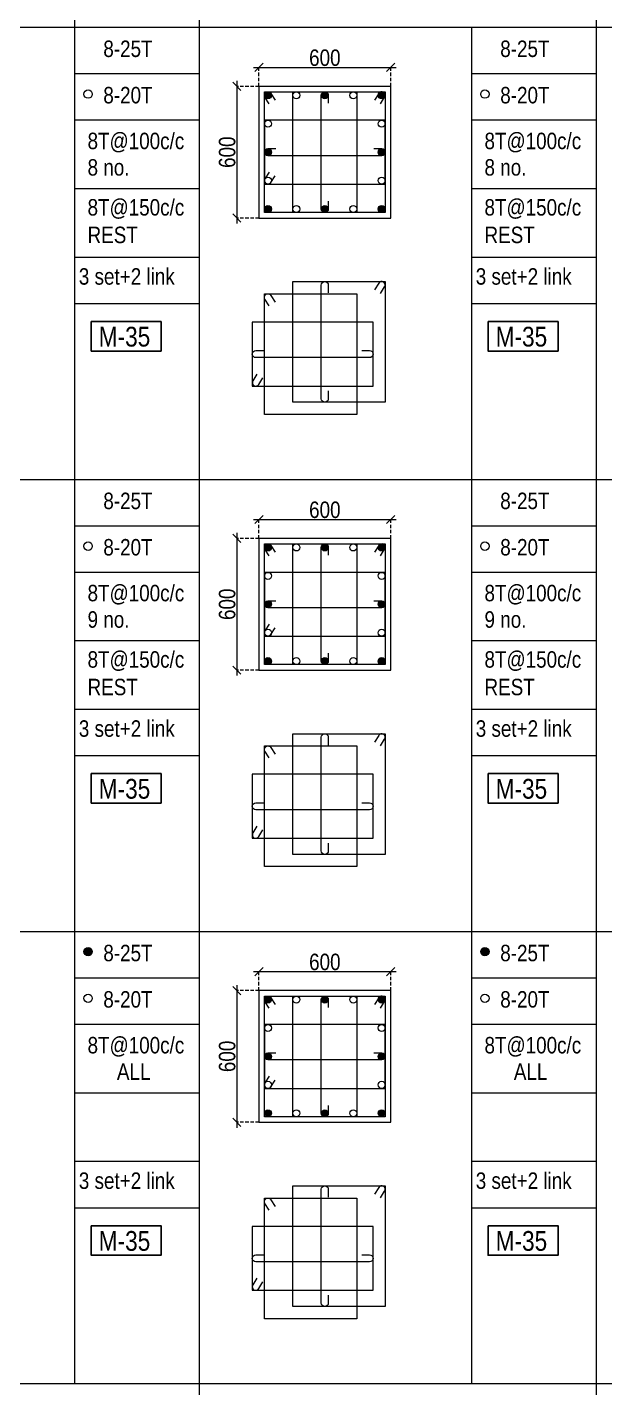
# Model space of a CAD drawing. Header units: millimetres. Extents: x 1112055 to 3390982, y -148532 to 766891.
# Drawn here: x 2145919 to 2156445, y 28875 to 53671 of the extents above; entities that cross this region are included whole.
import ezdxf
from ezdxf.enums import TextEntityAlignment as Align

# ---------------------------------------------------------------- set-up
doc = ezdxf.new("R2010")
doc.units = ezdxf.units.MM
doc.header["$PDMODE"] = 35
doc.header["$PDSIZE"] = -25
doc.linetypes.add('DASHED2', pattern=[0.375, 0.25, -0.125])
doc.linetypes.add('Hidden', pattern=[9.525, 6.35, -3.175])
for name, color, linetype, lineweight in [('B COL. SIZE DIM', 220, 'Continuous', 25), ('B COLSCH', 204, 'Continuous', 20), ('B COLUMN', 1, 'Hidden', 9), ('B STEEL', 34, 'Continuous', 15)]:
    doc.layers.add(name, color=color, linetype=linetype, lineweight=lineweight)
doc.layers.add('B TEXT', color=7, linetype='Continuous')
doc.styles.add('dim inside', font='romans.shx', dxfattribs={"width": 0.8, "height": 125})
doc.styles.add('SWINC', font='swissc.ttf')
doc.dimstyles.new('dim inside', dxfattribs={"dimtxt": 125, "dimasz": 100, "dimexe": 0, "dimexo": 0, "dimgap": 10, "dimtad": 0, "dimdec": 0, "dimzin": 0, "dimdsep": 46, "dimtxsty": 'dim inside', "dimblk": 'SMALL', "dimcen": 0.09, "dimadec": 0, "dimazin": 0, "dimtfac": 1, "dimtdec": 0, "dimtofl": 0, "dimtmove": 0, "dimatfit": 3, "dimfxl": 1, "dimtolj": 1, "dimtzin": 0, "dimarcsym": 2})

# ---------------------------------------------------------------- blocks, each defined once
blk = doc.blocks.new('_Oblique')
at = {"color": 0, "linetype": 'ByBlock', "lineweight": -2}
blk.add_line((-0.5, -0.5), (0.5, 0.5), dxfattribs=at)
blk = doc.blocks.new('*D3834')
at = {"layer": 'B COL. SIZE DIM', "color": 250, "lineweight": 9, "ltscale": 250, "transparency": 16777216}
blk.add_line((2150043, 36459), (2152643, 36459), dxfattribs=at)
at = {"layer": 'B COL. SIZE DIM', "color": 250, "linetype": 'DASHED2', "lineweight": 9, "ltscale": 250, "transparency": 16777216}
for p, q in [((2150143, 36114), (2150143, 36459)), ((2152543, 36114), (2152543, 36459))]:
    blk.add_line(p, q, dxfattribs=at)
at = {"layer": 'Defpoints', "color": 0, "transparency": 16777216}
for p in [(2152543, 36459), (2150143, 36114), (2152543, 36114)]:
    blk.add_point(p, dxfattribs=at)
at = {"layer": 'B COL. SIZE DIM', "color": 250, "lineweight": 9, "transparency": 16777216, "xscale": 150, "yscale": 150, "zscale": 150, "rotation": 180}
blk.add_blockref('_Oblique', (2150143, 36459), dxfattribs=at)
at = {"layer": 'B COL. SIZE DIM', "color": 250, "lineweight": 9, "transparency": 16777216, "xscale": 150, "yscale": 150, "zscale": 150}
blk.add_blockref('_Oblique', (2152543, 36459), dxfattribs=at)
at = {"layer": 'B COL. SIZE DIM', "color": 6, "transparency": 16777216, "insert": (2151343, 36634), "char_height": 300, "attachment_point": 5, "style": 'SWINC'}
blk.add_mtext('\\A1;600', dxfattribs=at)
blk = doc.blocks.new('*D3835')
at = {"layer": 'B COL. SIZE DIM', "color": 250, "lineweight": 9, "ltscale": 250, "transparency": 16777216}
blk.add_line((2149739, 36214), (2149739, 33614), dxfattribs=at)
at = {"layer": 'B COL. SIZE DIM', "color": 250, "linetype": 'DASHED2', "lineweight": 9, "ltscale": 250, "transparency": 16777216}
for p, q in [((2150143, 36114), (2149739, 36114)), ((2150143, 33714), (2149739, 33714))]:
    blk.add_line(p, q, dxfattribs=at)
at = {"layer": 'Defpoints', "color": 0, "transparency": 16777216}
for p in [(2150143, 36114), (2149739, 33714), (2150143, 33714)]:
    blk.add_point(p, dxfattribs=at)
at = {"layer": 'B COL. SIZE DIM', "color": 250, "lineweight": 9, "transparency": 16777216, "xscale": 150, "yscale": 150, "zscale": 150}
for p, rotation in [((2149739, 36114), 90), ((2149739, 33714), 270)]:
    blk.add_blockref('_Oblique', p, dxfattribs=dict(at, rotation=rotation))
at = {"layer": 'B COL. SIZE DIM', "color": 6, "transparency": 16777216, "insert": (2149564, 34914), "char_height": 300, "attachment_point": 5, "rotation": 90, "style": 'SWINC'}
blk.add_mtext('\\A1;600', dxfattribs=at)
blk = doc.blocks.new('*D3836')
at = {"layer": 'B COL. SIZE DIM', "color": 250, "lineweight": 9, "ltscale": 250, "transparency": 16777216}
blk.add_line((2150043, 44699), (2152643, 44699), dxfattribs=at)
at = {"layer": 'B COL. SIZE DIM', "color": 250, "linetype": 'DASHED2', "lineweight": 9, "ltscale": 250, "transparency": 16777216}
for p, q in [((2150143, 44354), (2150143, 44699)), ((2152543, 44354), (2152543, 44699))]:
    blk.add_line(p, q, dxfattribs=at)
at = {"layer": 'Defpoints', "color": 0, "transparency": 16777216}
for p in [(2152543, 44699), (2150143, 44354), (2152543, 44354)]:
    blk.add_point(p, dxfattribs=at)
at = {"layer": 'B COL. SIZE DIM', "color": 250, "lineweight": 9, "transparency": 16777216, "xscale": 150, "yscale": 150, "zscale": 150, "rotation": 180}
blk.add_blockref('_Oblique', (2150143, 44699), dxfattribs=at)
at = {"layer": 'B COL. SIZE DIM', "color": 250, "lineweight": 9, "transparency": 16777216, "xscale": 150, "yscale": 150, "zscale": 150}
blk.add_blockref('_Oblique', (2152543, 44699), dxfattribs=at)
at = {"layer": 'B COL. SIZE DIM', "color": 6, "transparency": 16777216, "insert": (2151343, 44874), "char_height": 300, "attachment_point": 5, "style": 'SWINC'}
blk.add_mtext('\\A1;600', dxfattribs=at)
blk = doc.blocks.new('*D3837')
at = {"layer": 'B COL. SIZE DIM', "color": 250, "lineweight": 9, "ltscale": 250, "transparency": 16777216}
blk.add_line((2149739, 44454), (2149739, 41854), dxfattribs=at)
at = {"layer": 'B COL. SIZE DIM', "color": 250, "linetype": 'DASHED2', "lineweight": 9, "ltscale": 250, "transparency": 16777216}
for p, q in [((2150143, 44354), (2149739, 44354)), ((2150143, 41954), (2149739, 41954))]:
    blk.add_line(p, q, dxfattribs=at)
at = {"layer": 'Defpoints', "color": 0, "transparency": 16777216}
for p in [(2150143, 44354), (2149739, 41954), (2150143, 41954)]:
    blk.add_point(p, dxfattribs=at)
at = {"layer": 'B COL. SIZE DIM', "color": 250, "lineweight": 9, "transparency": 16777216, "xscale": 150, "yscale": 150, "zscale": 150}
for p, rotation in [((2149739, 44354), 90), ((2149739, 41954), 270)]:
    blk.add_blockref('_Oblique', p, dxfattribs=dict(at, rotation=rotation))
at = {"layer": 'B COL. SIZE DIM', "color": 6, "transparency": 16777216, "insert": (2149564, 43154), "char_height": 300, "attachment_point": 5, "rotation": 90, "style": 'SWINC'}
blk.add_mtext('\\A1;600', dxfattribs=at)
blk = doc.blocks.new('*D3838')
at = {"layer": 'B COL. SIZE DIM', "color": 250, "lineweight": 9, "ltscale": 250, "transparency": 16777216}
blk.add_line((2150043, 52938), (2152643, 52938), dxfattribs=at)
at = {"layer": 'B COL. SIZE DIM', "color": 250, "linetype": 'DASHED2', "lineweight": 9, "ltscale": 250, "transparency": 16777216}
for p, q in [((2150143, 52593), (2150143, 52938)), ((2152543, 52593), (2152543, 52938))]:
    blk.add_line(p, q, dxfattribs=at)
at = {"layer": 'Defpoints', "color": 0, "transparency": 16777216}
for p in [(2152543, 52938), (2150143, 52593), (2152543, 52593)]:
    blk.add_point(p, dxfattribs=at)
at = {"layer": 'B COL. SIZE DIM', "color": 250, "lineweight": 9, "transparency": 16777216, "xscale": 150, "yscale": 150, "zscale": 150, "rotation": 180}
blk.add_blockref('_Oblique', (2150143, 52938), dxfattribs=at)
at = {"layer": 'B COL. SIZE DIM', "color": 250, "lineweight": 9, "transparency": 16777216, "xscale": 150, "yscale": 150, "zscale": 150}
blk.add_blockref('_Oblique', (2152543, 52938), dxfattribs=at)
at = {"layer": 'B COL. SIZE DIM', "color": 6, "transparency": 16777216, "insert": (2151343, 53113), "char_height": 300, "attachment_point": 5, "style": 'SWINC'}
blk.add_mtext('\\A1;600', dxfattribs=at)
blk = doc.blocks.new('*D3839')
at = {"layer": 'B COL. SIZE DIM', "color": 250, "lineweight": 9, "ltscale": 250, "transparency": 16777216}
blk.add_line((2149739, 52693), (2149739, 50093), dxfattribs=at)
at = {"layer": 'B COL. SIZE DIM', "color": 250, "linetype": 'DASHED2', "lineweight": 9, "ltscale": 250, "transparency": 16777216}
for p, q in [((2150143, 52593), (2149739, 52593)), ((2150143, 50193), (2149739, 50193))]:
    blk.add_line(p, q, dxfattribs=at)
at = {"layer": 'Defpoints', "color": 0, "transparency": 16777216}
for p in [(2150143, 52593), (2149739, 50193), (2150143, 50193)]:
    blk.add_point(p, dxfattribs=at)
at = {"layer": 'B COL. SIZE DIM', "color": 250, "lineweight": 9, "transparency": 16777216, "xscale": 150, "yscale": 150, "zscale": 150}
for p, rotation in [((2149739, 52593), 90), ((2149739, 50193), 270)]:
    blk.add_blockref('_Oblique', p, dxfattribs=dict(at, rotation=rotation))
at = {"layer": 'B COL. SIZE DIM', "color": 6, "transparency": 16777216, "insert": (2149564, 51393), "char_height": 300, "attachment_point": 5, "rotation": 90, "style": 'SWINC'}
blk.add_mtext('\\A1;600', dxfattribs=at)

msp = doc.modelspace()

# ---------------------------------------------------------------- hatches: boundary and pattern name
at = {"layer": 'B STEEL', "lineweight": 9, "ltscale": 0.5}
h = msp.add_hatch(color=34, dxfattribs=at)
edge = h.paths.add_edge_path()
edge.add_arc((2150306.8, 52429.4), 64, 0, 360)
h = msp.add_hatch(color=34, dxfattribs=at)
edge = h.paths.add_edge_path()
edge.add_arc((2151342.8, 52429.4), 64, 180, 540, ccw=False)
h = msp.add_hatch(color=34, dxfattribs=at)
edge = h.paths.add_edge_path()
edge.add_arc((2152378.8, 52429.4), 64, 180, 540, ccw=False)
h = msp.add_hatch(color=34, dxfattribs=at)
edge = h.paths.add_edge_path()
edge.add_arc((2150306.8, 51393.4), 64, 180, 540, ccw=False)
h = msp.add_hatch(color=34, dxfattribs=at)
edge = h.paths.add_edge_path()
edge.add_arc((2152378.8, 51393.4), 64, 180, 540, ccw=False)
h = msp.add_hatch(color=34, dxfattribs=at)
edge = h.paths.add_edge_path()
edge.add_arc((2150306.8, 50357.4), 64, 0, 360, ccw=False)
h = msp.add_hatch(color=34, dxfattribs=at)
edge = h.paths.add_edge_path()
edge.add_arc((2151342.8, 50357.4), 64, 180, 540, ccw=False)
h = msp.add_hatch(color=34, dxfattribs=at)
edge = h.paths.add_edge_path()
edge.add_arc((2152378.8, 50357.4), 64, -180, 180)
h = msp.add_hatch(color=34, dxfattribs=at)
edge = h.paths.add_edge_path()
edge.add_arc((2150306.8, 44189.6), 64, 0, 360)
h = msp.add_hatch(color=34, dxfattribs=at)
edge = h.paths.add_edge_path()
edge.add_arc((2151342.8, 44189.6), 64, 180, 540, ccw=False)
h = msp.add_hatch(color=34, dxfattribs=at)
edge = h.paths.add_edge_path()
edge.add_arc((2152378.8, 44189.6), 64, 180, 540, ccw=False)
h = msp.add_hatch(color=34, dxfattribs=at)
edge = h.paths.add_edge_path()
edge.add_arc((2150306.8, 43153.6), 64, 180, 540, ccw=False)
h = msp.add_hatch(color=34, dxfattribs=at)
edge = h.paths.add_edge_path()
edge.add_arc((2152378.8, 43153.6), 64, 180, 540, ccw=False)
h = msp.add_hatch(color=34, dxfattribs=at)
edge = h.paths.add_edge_path()
edge.add_arc((2150306.8, 42117.6), 64, 0, 360, ccw=False)
h = msp.add_hatch(color=34, dxfattribs=at)
edge = h.paths.add_edge_path()
edge.add_arc((2151342.8, 42117.6), 64, 180, 540, ccw=False)
h = msp.add_hatch(color=34, dxfattribs=at)
edge = h.paths.add_edge_path()
edge.add_arc((2152378.8, 42117.6), 64, -180, 180)
h = msp.add_hatch(color=34, dxfattribs=at)
edge = h.paths.add_edge_path()
edge.add_arc((2147027.6, 36822.9), 76.8, 0, 360)
h = msp.add_hatch(color=34, dxfattribs=at)
edge = h.paths.add_edge_path()
edge.add_arc((2154261.2, 36822.9), 76.8, 0, 360)
h = msp.add_hatch(color=34, dxfattribs=at)
edge = h.paths.add_edge_path()
edge.add_arc((2150306.8, 35949.7), 64, 0, 360)
h = msp.add_hatch(color=34, dxfattribs=at)
edge = h.paths.add_edge_path()
edge.add_arc((2151342.8, 35949.7), 64, 180, 540, ccw=False)
h = msp.add_hatch(color=34, dxfattribs=at)
edge = h.paths.add_edge_path()
edge.add_arc((2152378.8, 35949.7), 64, 180, 540, ccw=False)
h = msp.add_hatch(color=34, dxfattribs=at)
edge = h.paths.add_edge_path()
edge.add_arc((2150306.8, 34913.7), 64, 180, 540, ccw=False)
h = msp.add_hatch(color=34, dxfattribs=at)
edge = h.paths.add_edge_path()
edge.add_arc((2152378.8, 34913.7), 64, 180, 540, ccw=False)
h = msp.add_hatch(color=34, dxfattribs=at)
edge = h.paths.add_edge_path()
edge.add_arc((2150306.8, 33877.8), 64, 0, 360, ccw=False)
h = msp.add_hatch(color=34, dxfattribs=at)
edge = h.paths.add_edge_path()
edge.add_arc((2151342.8, 33877.8), 64, 180, 540, ccw=False)
h = msp.add_hatch(color=34, dxfattribs=at)
edge = h.paths.add_edge_path()
edge.add_arc((2152378.8, 33877.8), 64, -180, 180)

# ---------------------------------------------------------------- linework, layer by layer
at = {"layer": 'B COLSCH', "color": 250, "lineweight": 0}
for p, q in [((2146781.3, 86630.3), (2146781.3, 28951.4)), ((2149055.7, 86630.3), (2149055.7, 21698.7)), ((2156289.3, 86630.3), (2156289.3, 21698.7)), ((2079293.2, 53670.9), (2221391.2, 53670.9)), ((2154014.9, 53670.9), (2154014.9, 28951.4)), ((2146781.3, 52825.9), (2149055.7, 52825.9)), ((2154014.9, 52825.9), (2156289.3, 52825.9)), ((2146781.3, 51980.9), (2149055.7, 51980.9)), ((2154014.9, 51980.9), (2156289.3, 51980.9)), ((2146781.3, 50731.1), (2149055.7, 50731.1)), ((2154014.9, 50731.1), (2156289.3, 50731.1)), ((2146781.3, 49481.4), (2149055.7, 49481.4)), ((2154014.9, 49481.4), (2156289.3, 49481.4)), ((2146781.3, 48636.4), (2149055.7, 48636.4)), ((2154014.9, 48636.4), (2156289.3, 48636.4)), ((2079293.2, 45431), (2221391.2, 45431)), ((2146781.3, 44586.1), (2149055.7, 44586.1)), ((2154014.9, 44586.1), (2156289.3, 44586.1)), ((2146781.3, 43741.1), (2149055.7, 43741.1)), ((2154014.9, 43741.1), (2156289.3, 43741.1)), ((2146781.3, 42491.3), (2149055.7, 42491.3)), ((2154014.9, 42491.3), (2156289.3, 42491.3)), ((2146781.3, 41241.5), (2149055.7, 41241.5)), ((2154014.9, 41241.5), (2156289.3, 41241.5)), ((2146781.3, 40396.5), (2149055.7, 40396.5)), ((2154014.9, 40396.5), (2156289.3, 40396.5)), ((2079293.2, 37191.2), (2221391.2, 37191.2)), ((2146781.3, 36346.2), (2149055.7, 36346.2)), ((2154014.9, 36346.2), (2156289.3, 36346.2)), ((2146781.3, 35501.2), (2149055.7, 35501.2)), ((2154014.9, 35501.2), (2156289.3, 35501.2)), ((2146781.3, 34251.4), (2149055.7, 34251.4)), ((2154014.9, 34251.4), (2156289.3, 34251.4)), ((2146781.3, 33001.7), (2149055.7, 33001.7)), ((2154014.9, 33001.7), (2156289.3, 33001.7)), ((2146781.3, 32156.7), (2149055.7, 32156.7)), ((2154014.9, 32156.7), (2156289.3, 32156.7)), ((2079293.2, 28951.4), (2221391.2, 28951.4))]:
    msp.add_line(p, q, dxfattribs=at)
at = {"layer": 'B COLUMN', "color": 1, "linetype": 'ByBlock', "lineweight": 20}
for points in [[(2150142.8, 50193.4), (2152542.8, 50193.4), (2152542.8, 52593.4), (2150142.8, 52593.4)], [(2150142.8, 41953.6), (2152542.8, 41953.6), (2152542.8, 44353.6), (2150142.8, 44353.6)], [(2150142.8, 33713.7), (2152542.8, 33713.7), (2152542.8, 36113.7), (2150142.8, 36113.7)]]:
    msp.add_lwpolyline(points, close=True, dxfattribs=at)
at = {"layer": 'B STEEL', "color": 34, "lineweight": 9, "ltscale": 0.5}
for points in [[(2150327.1, 52274.4), (2150252.3, 52395.8, -1), (2150361.3, 52463), (2150436.1, 52341.5)], [(2151406.8, 50500.1), (2151406.8, 50357.4, -1), (2151278.8, 50357.4), (2151278.8, 52429.4, -1), (2151406.8, 52429.4), (2151406.8, 52286.8)], [(2152358.5, 52274.4), (2152433.3, 52395.8, 1), (2152324.2, 52463), (2152249.5, 52341.5)], [(2152236.1, 51457.4), (2152378.8, 51457.4, -1), (2152378.8, 51329.4), (2150306.8, 51329.4, -1), (2150306.8, 51457.4), (2150449.5, 51457.4)], [(2150327.1, 51030.5), (2150252.3, 50909, 1), (2150361.3, 50841.9), (2150436.1, 50963.4)], [(2151406.8, 47042.3), (2151406.8, 46899.7, -1), (2151278.8, 46899.7), (2151278.8, 48971.6, -1), (2151406.8, 48971.6), (2151406.8, 48829)], [(2152358.5, 48816.6), (2152433.3, 48938.1, 1), (2152324.2, 49005.2), (2152249.5, 48883.7)], [(2150327.1, 48593.5), (2150252.3, 48715, -1), (2150361.3, 48782.1), (2150436.1, 48660.6)], [(2152014.8, 47776.6), (2152157.5, 47776.6, -1), (2152157.5, 47648.6), (2150085.5, 47648.6, -1), (2150085.5, 47776.6), (2150228.2, 47776.6)], [(2150105.8, 47349.6), (2150031, 47228.1, 1), (2150140, 47161), (2150214.8, 47282.5)], [(2150327.1, 44034.5), (2150252.3, 44156, -1), (2150361.3, 44223.1), (2150436.1, 44101.6)], [(2151406.8, 42260.2), (2151406.8, 42117.6, -1), (2151278.8, 42117.6), (2151278.8, 44189.6, -1), (2151406.8, 44189.6), (2151406.8, 44046.9)], [(2152358.5, 44034.5), (2152433.3, 44156, 1), (2152324.2, 44223.1), (2152249.5, 44101.6)], [(2152236.1, 43217.6), (2152378.8, 43217.6, -1), (2152378.8, 43089.6), (2150306.8, 43089.6, -1), (2150306.8, 43217.6), (2150449.5, 43217.6)], [(2150327.1, 42790.6), (2150252.3, 42669.1, 1), (2150361.3, 42602), (2150436.1, 42723.5)], [(2151406.8, 38802.5), (2151406.8, 38659.8, -1), (2151278.8, 38659.8), (2151278.8, 40731.8, -1), (2151406.8, 40731.8), (2151406.8, 40589.1)], [(2152358.5, 40576.7), (2152433.3, 40698.2, 1), (2152324.2, 40765.3), (2152249.5, 40643.9)], [(2150327.1, 40353.7), (2150252.3, 40475.2, -1), (2150361.3, 40542.3), (2150436.1, 40420.8)], [(2152014.8, 39536.7), (2152157.5, 39536.7, -1), (2152157.5, 39408.7), (2150085.5, 39408.7, -1), (2150085.5, 39536.7), (2150228.2, 39536.7)], [(2150105.8, 39109.8), (2150031, 38988.3, 1), (2150140, 38921.2), (2150214.8, 39042.7)], [(2150327.1, 35794.7), (2150252.3, 35916.2, -1), (2150361.3, 35983.3), (2150436.1, 35861.8)], [(2151406.8, 34020.4), (2151406.8, 33877.8, -1), (2151278.8, 33877.8), (2151278.8, 35949.7, -1), (2151406.8, 35949.7), (2151406.8, 35807.1)], [(2152358.5, 35794.7), (2152433.3, 35916.2, 1), (2152324.2, 35983.3), (2152249.5, 35861.8)], [(2152236.1, 34977.8), (2152378.8, 34977.8, -1), (2152378.8, 34849.7), (2150306.8, 34849.7, -1), (2150306.8, 34977.8), (2150449.5, 34977.8)], [(2150327.1, 34550.8), (2150252.3, 34429.3, 1), (2150361.3, 34362.2), (2150436.1, 34483.7)], [(2151406.8, 30562.6), (2151406.8, 30420, -1), (2151278.8, 30420), (2151278.8, 32491.9, -1), (2151406.8, 32491.9), (2151406.8, 32349.3)], [(2152358.5, 32336.9), (2152433.3, 32458.4, 1), (2152324.2, 32525.5), (2152249.5, 32404)], [(2150327.1, 32113.8), (2150252.3, 32235.3, -1), (2150361.3, 32302.4), (2150436.1, 32180.9)], [(2152014.8, 31296.9), (2152157.5, 31296.9, -1), (2152157.5, 31168.9), (2150085.5, 31168.9, -1), (2150085.5, 31296.9), (2150228.2, 31296.9)], [(2150105.8, 30869.9), (2150031, 30748.4, 1), (2150140, 30681.3), (2150214.8, 30802.8)]]:
    msp.add_lwpolyline(points, format="xyb", dxfattribs=at)
for points in [[(2151924.8, 52493.4), (2151924.8, 50293.4), (2150242.8, 50293.4), (2150242.8, 52493.4)], [(2152442.8, 52493.4), (2152442.8, 50293.4), (2150760.8, 50293.4), (2150760.8, 52493.4)], [(2150242.8, 50811.4), (2152442.8, 50811.4), (2152442.8, 51975.4), (2150242.8, 51975.4)], [(2152442.8, 49035.6), (2152442.8, 46835.6), (2150760.8, 46835.6), (2150760.8, 49035.6)], [(2151924.8, 48812.6), (2151924.8, 46612.6), (2150242.8, 46612.6), (2150242.8, 48812.6)], [(2150021.5, 47130.6), (2152221.5, 47130.6), (2152221.5, 48294.6), (2150021.5, 48294.6)], [(2151924.8, 44253.6), (2151924.8, 42053.6), (2150242.8, 42053.6), (2150242.8, 44253.6)], [(2152442.8, 44253.6), (2152442.8, 42053.6), (2150760.8, 42053.6), (2150760.8, 44253.6)], [(2150242.8, 42571.6), (2152442.8, 42571.6), (2152442.8, 43735.6), (2150242.8, 43735.6)], [(2152442.8, 40795.8), (2152442.8, 38595.8), (2150760.8, 38595.8), (2150760.8, 40795.8)], [(2151924.8, 40572.7), (2151924.8, 38372.7), (2150242.8, 38372.7), (2150242.8, 40572.7)], [(2150021.5, 38890.7), (2152221.5, 38890.7), (2152221.5, 40054.7), (2150021.5, 40054.7)], [(2151924.8, 36013.7), (2151924.8, 33813.7), (2150242.8, 33813.7), (2150242.8, 36013.7)], [(2152442.8, 36013.7), (2152442.8, 33813.7), (2150760.8, 33813.7), (2150760.8, 36013.7)], [(2150242.8, 34331.7), (2152442.8, 34331.7), (2152442.8, 35495.7), (2150242.8, 35495.7)], [(2152442.8, 32556), (2152442.8, 30356), (2150760.8, 30356), (2150760.8, 32556)], [(2151924.8, 32332.9), (2151924.8, 30132.9), (2150242.8, 30132.9), (2150242.8, 32332.9)], [(2150021.5, 30650.9), (2152221.5, 30650.9), (2152221.5, 31814.9), (2150021.5, 31814.9)]]:
    msp.add_lwpolyline(points, close=True, dxfattribs=at)
for centre, radius in [((2147027.6, 52452.3), 76.8), ((2150306.8, 52429.4), 64), ((2150824.8, 52429.4), 64), ((2151342.8, 52429.4), 64), ((2151860.8, 52429.4), 64), ((2152378.8, 52429.4), 64), ((2154261.2, 52452.3), 76.8), ((2150306.8, 51911.4), 64), ((2152378.8, 51911.4), 64), ((2150306.8, 51393.4), 64), ((2152378.8, 51393.4), 64), ((2150306.8, 50875.4), 64), ((2152378.8, 50875.4), 64), ((2150306.8, 50357.4), 64), ((2150824.8, 50357.4), 64), ((2151342.8, 50357.4), 64), ((2151860.8, 50357.4), 64), ((2152378.8, 50357.4), 64), ((2147027.6, 44212.5), 76.8), ((2150306.8, 44189.6), 64), ((2150824.8, 44189.6), 64), ((2151342.8, 44189.6), 64), ((2151860.8, 44189.6), 64), ((2152378.8, 44189.6), 64), ((2154261.2, 44212.5), 76.8), ((2150306.8, 43671.6), 64), ((2152378.8, 43671.6), 64), ((2150306.8, 43153.6), 64), ((2152378.8, 43153.6), 64), ((2150306.8, 42635.6), 64), ((2152378.8, 42635.6), 64), ((2150306.8, 42117.6), 64), ((2150824.8, 42117.6), 64), ((2151342.8, 42117.6), 64), ((2151860.8, 42117.6), 64), ((2152378.8, 42117.6), 64), ((2147027.6, 36822.9), 76.8), ((2154261.2, 36822.9), 76.8), ((2147027.6, 35972.6), 76.8), ((2150306.8, 35949.7), 64), ((2150824.8, 35949.7), 64), ((2151342.8, 35949.7), 64), ((2151860.8, 35949.7), 64), ((2152378.8, 35949.7), 64), ((2154261.2, 35972.6), 76.8), ((2150306.8, 35431.7), 64), ((2152378.8, 35431.7), 64), ((2150306.8, 34913.7), 64), ((2152378.8, 34913.7), 64), ((2150306.8, 34395.7), 64), ((2152378.8, 34395.7), 64), ((2150306.8, 33877.8), 64), ((2150824.8, 33877.8), 64), ((2151342.8, 33877.8), 64), ((2151860.8, 33877.8), 64), ((2152378.8, 33877.8), 64)]:
    msp.add_circle(centre, radius, dxfattribs=at)
at = {"layer": 'B TEXT', "color": 1}
for points in [[(2147085, 48307.3), (2148359.6, 48307.3), (2148359.6, 47769.4), (2147085, 47769.4)], [(2154318.5, 48307.3), (2155593.1, 48307.3), (2155593.1, 47769.4), (2154318.5, 47769.4)], [(2147085, 40067.5), (2148359.6, 40067.5), (2148359.6, 39529.5), (2147085, 39529.5)], [(2154318.5, 40067.5), (2155593.1, 40067.5), (2155593.1, 39529.5), (2154318.5, 39529.5)], [(2147085, 31827.6), (2148359.6, 31827.6), (2148359.6, 31289.7), (2147085, 31289.7)], [(2154318.5, 31827.6), (2155593.1, 31827.6), (2155593.1, 31289.7), (2154318.5, 31289.7)]]:
    msp.add_lwpolyline(points, close=True, dxfattribs=at)

# ---------------------------------------------------------------- texts
at = {"layer": 'B TEXT', "style": 'SWINC'}
for s, p in [('8-25T', (2147306.1, 53128)), ('8-25T', (2154539.7, 53128)), ('8-20T', (2147306.1, 52283)), ('8-20T', (2154539.7, 52283)), ('8T@100c/c', (2147019.2, 51448.2)), ('8T@100c/c', (2154252.7, 51448.2)), ('8 no.', (2147019.2, 50966.4)), ('8 no.', (2154252.7, 50966.4)), ('8T@150c/c', (2147019.2, 50238.3)), ('8T@150c/c', (2154252.7, 50238.3)), ('REST', (2147019.2, 49735.9)), ('REST', (2154252.7, 49735.9)), ('3 set+2 link', (2146859.5, 48978.9)), ('3 set+2 link', (2154093.1, 48978.9)), ('8-25T', (2147306.1, 44888.2)), ('8-25T', (2154539.7, 44888.2)), ('8-20T', (2147306.1, 44043.2)), ('8-20T', (2154539.7, 44043.2)), ('8T@100c/c', (2147019.2, 43208.3)), ('8T@100c/c', (2154252.7, 43208.3)), ('9 no.', (2147019.2, 42726.6)), ('9 no.', (2154252.7, 42726.6)), ('8T@150c/c', (2147019.2, 41998.5)), ('8T@150c/c', (2154252.7, 41998.5)), ('REST', (2147019.2, 41496.1)), ('REST', (2154252.7, 41496.1)), ('3 set+2 link', (2146859.5, 40739)), ('3 set+2 link', (2154093.1, 40739)), ('8-25T', (2147306.1, 36648.3)), ('8-25T', (2154539.7, 36648.3)), ('8-20T', (2147306.1, 35803.3)), ('8-20T', (2154539.7, 35803.3)), ('8T@100c/c', (2147019.2, 34968.5)), ('8T@100c/c', (2154252.7, 34968.5)), ('ALL', (2147553.9, 34486.7)), ('ALL', (2154787.5, 34486.7)), ('3 set+2 link', (2146859.5, 32499.2)), ('3 set+2 link', (2154093.1, 32499.2))]:
    msp.add_text(s, height=300, dxfattribs=at).set_placement(p)
at = {"layer": 'B TEXT', "color": 1, "style": 'SWINC'}
for p in [(2147222.4, 47742.8), (2154455.9, 47742.8), (2147222.4, 39503), (2154455.9, 39503), (2147222.4, 31263.1), (2154455.9, 31263.1)]:
    msp.add_text('M-35', height=360, dxfattribs=at).set_placement(p, align=Align.BOTTOM_LEFT)

# ---------------------------------------------------------------- dimensions: what is measured, and where the dimension line sits
at = {"layer": 'B COL. SIZE DIM', "color": 250, "ltscale": 250}
for base, p1, p2, picture, middle in [((2152542.8, 52938.4), (2150142.8, 52593.4), (2152542.8, 52593.4), '*D3838', (2151342.8, 53113.4)), ((2152542.8, 44698.5), (2150142.8, 44353.6), (2152542.8, 44353.6), '*D3836', (2151342.8, 44873.5)), ((2152542.8, 36458.7), (2150142.8, 36113.7), (2152542.8, 36113.7), '*D3834', (2151342.8, 36633.7))]:
    dim = msp.add_linear_dim(base=base, p1=p1, p2=p2, dimstyle='dim inside', override={"dimtxt": 300, "dimasz": 150, "dimgap": 25, "dimtad": 3, "dimlfac": 0.25, "dimtxsty": 'SWINC', "dimblk1": 'Oblique', "dimblk2": 'Oblique', "dimsah": 1, "dimdle": 100, "dimclrd": 250, "dimclre": 250, "dimclrt": 6, "dimfxl": 1000, "dimlwd": 9, "dimlwe": 9}, dxfattribs=at)
    dim.commit()
    dim.dimension.update_dxf_attribs({"geometry": picture, "text_midpoint": middle})
for base, p1, p2, picture, middle in [((2149738.9, 50193.4), (2150142.8, 52593.4), (2150142.8, 50193.4), '*D3839', (2149563.9, 51393.4)), ((2149738.9, 41953.6), (2150142.8, 44353.6), (2150142.8, 41953.6), '*D3837', (2149563.9, 43153.6)), ((2149738.9, 33713.7), (2150142.8, 36113.7), (2150142.8, 33713.7), '*D3835', (2149563.9, 34913.7))]:
    dim = msp.add_linear_dim(base=base, p1=p1, p2=p2, angle=90, dimstyle='dim inside', override={"dimtxt": 300, "dimasz": 150, "dimgap": 25, "dimtad": 3, "dimlfac": 0.25, "dimtxsty": 'SWINC', "dimblk1": 'Oblique', "dimblk2": 'Oblique', "dimsah": 1, "dimdle": 100, "dimclrd": 250, "dimclre": 250, "dimclrt": 6, "dimfxl": 1000, "dimlwd": 9, "dimlwe": 9}, dxfattribs=at)
    dim.commit()
    dim.dimension.update_dxf_attribs({"geometry": picture, "text_midpoint": middle})

doc.saveas('drawing.dxf')
